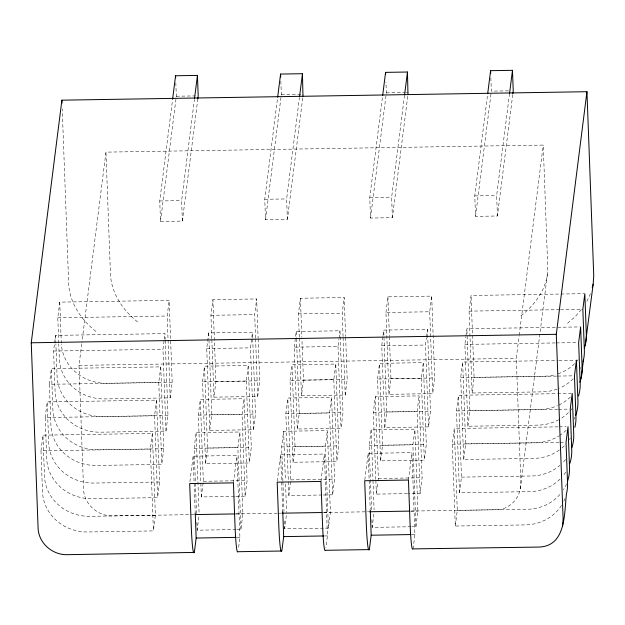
<?xml version="1.0" encoding="UTF-8"?>
<svg xmlns="http://www.w3.org/2000/svg" width="625" height="625" viewBox="0 0 625 625"><rect width="100%" height="100%" fill="white"/><g stroke="black" fill="none" stroke-linecap="round" stroke-linejoin="round"><path stroke-width="0.47" stroke-dasharray="3.12 2.34" d="M520.922 315.773C535.75 304.445 547.93 287.125 547.758 267.859L543.227 145.078L105.945 152.133L81.93 342.234M410.602 511.094L496.422 509.711C511.336 509.719 522.125 495.375 520.812 481.125L516.281 358.336L519.086 336.141M40.992 450.82L42.969 435.164L152.352 433.398L155.375 515.258L153.398 530.914L87.766 531.969A43.828 40.883 7.2 0 1 42.5 491.75L40.992 450.82L150.375 449.055L152.352 433.398M45.188 417.555L47.164 401.906L156.555 400.141L159.578 482L157.602 497.648L91.969 498.711A43.828 40.883 7.2 0 1 46.703 458.484L45.188 417.555L154.578 415.789L156.555 400.141M49.391 384.297L51.367 368.641L160.758 366.875L163.781 448.734L161.797 464.391L96.172 465.445A43.828 40.883 7.2 0 1 50.906 425.227L49.391 384.297L158.781 382.531L160.758 366.875M165.211 340.438L167.977 415.477L166 431.125L100.367 432.188A43.828 40.883 7.2 0 1 55.102 391.961L53.594 351.031L55.57 335.383L164.953 333.617L165.172 339.461M58.734 343.109L57.797 317.773L59.773 302.125L169.156 300.359L172.18 382.211L170.203 397.867L104.57 398.922A43.828 40.883 7.2 0 1 59.305 358.703L58.766 344.086M194.109 514.586L113.164 515.898C97.719 516.508 83.43 503.852 83.539 488.18L79.008 365.398L81.812 343.203M197.836 98.758L182.383 221.086L160.508 221.445L159.75 200.977L172.648 98.875M160.508 221.445L176.32 96.219L175.781 81.602M182.383 221.086L181.625 200.625L194.406 99.484M166 431.125L162.977 349.266L164.141 340.062M164.258 339.141L164.953 333.617M170.203 397.867L167.18 316.008L169.156 300.359M189.914 481.68L193.141 456.172L236.891 455.469L239.914 537.32L238.43 549.062M196.539 513.641L194.125 448.344L196.102 432.695L239.859 431.992L242.883 513.844L240.906 529.5L237.016 529.562M234.414 496.406L201.352 496.945L198.328 415.086L200.305 399.43L244.062 398.727L247.086 480.586L245.109 496.234L235.383 496.391M202.531 381.828L204.508 366.172L248.266 365.469L251.289 447.32L249.305 462.977L205.555 463.68L202.531 381.828L246.289 381.117L248.266 365.469M252.719 339.023L255.484 414.062L253.508 429.711L209.758 430.422L206.734 348.562L208.711 332.914L252.469 332.203L252.68 338.055M211.797 338.688L210.938 315.305L212.914 299.648L256.664 298.945L258.109 337.922M236.047 529.578L197.148 530.203L199.008 515.469M201.352 496.945L203.328 481.289L200.305 399.43M205.555 463.68L207.531 448.031L204.508 366.172M209.758 430.422L211.734 414.766L208.961 339.734M258.141 338.898L259.688 380.797L257.711 396.453L213.961 397.156L215.937 381.508L212.914 299.648M302.727 98.023L287.391 219.391L265.516 219.75L264.758 199.281L277.656 97.18M265.516 219.75L281.336 94.531L280.828 80.883M233.43 482.859L236.891 455.469M240.906 529.5L237.883 447.641L239.859 431.992M245.109 496.234L242.086 414.383L244.062 398.727M253.508 429.711L250.484 347.859L252.469 332.203M255.555 337.984L254.688 314.594L256.664 298.945M287.391 219.391L286.633 198.93L299.414 97.789M277.305 481.211L280.648 454.758L324.398 454.055L327.422 535.914L325.945 547.648M282.898 481.039L281.633 446.938L283.617 431.281L327.367 430.578L330.391 512.43L328.414 528.086L324.523 528.148M321.922 495L288.859 495.531L285.836 413.672L287.812 398.023L331.57 397.312L334.594 479.172L332.617 494.82L322.891 494.984M290.039 380.414L292.016 364.758L335.773 364.055L338.797 445.906L336.82 461.562L293.062 462.266L290.039 380.414L333.797 379.703L335.773 364.055M294.242 347.148L296.219 331.5L339.977 330.789L343 412.648L341.016 428.305L297.266 429.008L294.242 347.148L338 346.445L338.93 339.078M299.305 337.273L298.445 313.891L300.422 298.234L344.172 297.531L345.617 336.508M323.555 528.164L284.656 528.789L286.633 513.141M288.859 495.531L290.836 479.875L287.812 398.023M293.062 462.266L295.039 446.617L292.016 364.758M297.266 429.008L299.242 413.352L296.469 338.32M345.648 337.484L347.195 379.391L345.219 395.039L301.469 395.742L303.445 380.094L301.898 338.188M320.945 481.445L324.398 454.055M328.414 528.086L325.391 446.227L327.367 430.578M332.617 494.82L329.594 412.969L331.57 397.312M339.047 338.156L339.977 330.789M343.062 336.57L342.195 313.18L344.172 297.531M407.734 96.336L392.398 217.695L370.523 218.055L369.766 197.586L382.547 96.445M370.523 218.055L386.344 92.836L385.945 82.109M392.398 217.695L391.648 197.234L404.422 96.094M364.812 479.797L368.156 453.352L411.914 452.641L414.93 534.5L413.453 546.234A43.828 2.383 89.1 0 1 412.883 548.898M371.523 509.836L369.148 445.523L371.125 429.867L414.875 429.164L417.898 511.023L415.922 526.672L412.031 526.734M375.828 479.5L373.344 412.258L375.32 396.609L419.078 395.898L422.102 477.758L420.125 493.414L408.453 493.602M377.547 379L379.523 363.344L423.281 362.641L426.305 444.5L424.328 460.148L380.57 460.859L377.547 379L421.305 378.297L423.281 362.641M383.031 335.609L383.727 330.086L427.484 329.383L430.508 411.234L428.523 426.891L384.773 427.594L381.75 345.734L382.914 336.531M385.953 312.477L387.93 296.828L431.687 296.117L434.703 377.977L432.727 393.625L388.977 394.336L385.953 312.477L429.703 311.773L431.687 296.117M411.062 526.75L372.164 527.375L374.148 511.727M407.484 493.617L376.367 494.117L377.883 482.148M378 481.227L378.344 478.469L375.32 396.609M380.57 460.859L382.547 445.203L379.523 363.344M384.773 427.594L386.75 411.945L383.727 330.086M388.977 394.336L390.953 378.68L389.406 336.781M408.453 480.031L411.914 452.641M415.922 526.672L412.898 444.812L414.875 429.164M420.125 493.414L417.102 411.555L419.078 395.898M428.523 426.891L425.508 345.031L426.438 337.664M426.555 336.742L427.484 329.383M512.742 94.641L497.414 216L475.531 216.359L474.781 195.891L487.555 94.758M475.531 216.359L491.109 93.062M561.516 505.367A43.828 40.883 7.2 0 1 525.305 524.906L455.297 526.039L452.281 444.18L454.258 428.531L558.289 426.852M560.008 479.156A43.828 40.883 7.2 0 1 529.508 491.648L459.5 492.773L456.477 410.922L458.461 395.266L556.664 393.68M559.289 450.047A43.828 40.883 7.2 0 1 533.711 458.383L463.703 459.516L460.68 377.656L462.656 362.008L557.945 360.469M558.781 419.734A43.828 40.883 7.2 0 1 537.914 425.125L467.906 426.25L464.883 344.398L465.812 337.031M465.93 336.109L466.859 328.742L579.648 326.922M557.141 389.094A43.828 40.883 7.2 0 1 542.117 391.859L472.109 392.992L469.086 311.133L471.062 295.484L583.852 293.664M497.414 216L496.656 195.539L509.555 93.438M455.297 526.039L457.281 510.383L454.258 428.531M459.5 492.773L461.477 477.125L458.461 395.266M463.703 459.516L465.68 443.859L462.656 362.008M467.906 426.25L469.883 410.602L466.859 328.742M472.109 392.992L474.086 377.336L471.062 295.484M519.211 335.18L543.227 145.078M520.305 488.82L547.688 271.953M586.883 301.375L590.453 293.641M581.422 309.609L574.68 317.18L566.914 323.789M176.32 96.219L195.344 95.914M281.336 94.531L303.211 94.172M386.344 92.836L405.367 92.523M406.32 92.508L408.219 92.477M508.477 90.859L491.352 91.141L490.852 77.492M159.75 200.977L181.625 200.625M264.758 199.281L286.633 198.93M369.766 197.586L391.648 197.234M474.781 195.891L496.656 195.539M57.797 317.773L167.18 316.008M210.938 315.305L254.688 314.594M298.445 313.891L342.195 313.18M469.086 311.133L559.508 309.672M560.484 309.656L582.844 309.297M53.594 351.031L162.977 349.266M206.734 348.562L250.484 347.859M381.75 345.734L425.508 345.031M464.883 344.398L555.312 342.938M556.281 342.922L577.672 342.578M79.008 365.398L516.281 358.336M558.922 360.453L576.422 360.172M172.18 382.211L106.547 383.273A43.828 40.883 7.2 0 1 61.336 344.016M215.937 381.508L259.688 380.797M303.445 380.094L347.195 379.391M390.953 378.68L434.703 377.977M474.086 377.336L544.094 376.211A43.828 40.883 7.2 0 0 555.367 374.633M460.68 377.656L556.938 376.102M557.914 376.086L573.469 375.836M557.633 393.664L571.242 393.445M167.977 415.477L102.352 416.531A43.828 40.883 7.2 0 1 57.086 376.312L55.898 344.156M211.734 414.766L255.484 414.062M299.242 413.352L343 412.648M386.75 411.945L430.508 411.234M469.883 410.602L539.891 409.469A43.828 40.883 7.2 0 0 557.391 405.719M198.328 415.086L242.086 414.383M285.836 413.672L329.594 412.969M373.344 412.258L417.102 411.555M456.477 410.922L557.602 409.289M558.57 409.273L568.297 409.117M559.266 426.836L566.07 426.727M163.781 448.734L98.148 449.797A43.828 40.883 7.2 0 1 52.883 409.57L51.367 368.641M207.531 448.031L251.289 447.32M295.039 446.617L338.797 445.906M382.547 445.203L426.305 444.5M465.68 443.859L535.688 442.734A43.828 40.883 7.2 0 0 558.953 435.945M194.125 448.344L237.883 447.641M281.633 446.938L325.391 446.227M369.148 445.523L412.898 444.812M452.281 444.18L559.234 442.453M560.203 442.438L565.07 442.359M159.578 482L93.945 483.055A43.828 40.883 7.2 0 1 48.68 442.836L47.164 401.906M203.328 481.289L247.086 480.586M290.836 479.875L334.594 479.172M378.344 478.469L422.102 477.758M461.477 477.125L531.484 475.992A43.828 40.883 7.2 0 0 559.969 465.359M236.047 513.914L277 513.25M277.977 513.234L280.906 513.188M323.812 512.492L368.672 511.773M155.375 515.258L89.742 516.32A43.828 40.883 7.2 0 1 44.477 476.094L42.969 435.164M236.078 513.953L242.883 513.844M323.586 512.539L330.391 512.43M411.094 511.133L417.898 511.023M457.281 510.383L527.281 509.258A43.828 40.883 7.2 0 0 560.836 493.398M237 537.367L239.914 537.32M324.508 535.961L327.422 535.914M412.016 534.547L414.93 534.5M137.672 321.953C123.133 310.594 111.648 293.719 110.484 274.914L105.945 152.133M95.883 331.391C81.352 320.031 69.859 303.156 68.703 284.352L62.227 108.945M429.703 311.773L432.727 393.625M421.305 378.297L424.328 460.148M387.93 296.828L389.367 335.805M375.867 480.477L376.367 494.117M371.125 429.867L372.961 479.57M372.992 480.547L374.07 509.781M371.883 519.586L372.164 527.375M368.156 453.352L370.211 508.891M343.102 337.547L345.219 395.039M338 346.445L341.016 428.305M333.797 379.703L336.82 461.562M300.422 298.234L301.859 337.219M299.344 338.25L301.469 395.742M296.219 331.5L296.438 337.344M283.617 431.281L285.414 480.008M285.555 483.906L286.602 512.164M282.93 482.016L284.008 511.25M284.367 520.992L284.656 528.789M280.648 454.758L281.617 481.07M281.656 482.047L282.734 511.281M255.586 338.961L257.711 396.453M246.289 381.117L249.305 462.977M211.836 339.664L213.961 397.156M208.711 332.914L208.93 338.758M196.102 432.695L199.094 513.578M196.859 522.406L197.148 530.203M193.141 456.172L195.188 511.719M158.781 382.531L161.797 464.391M154.578 415.789L157.602 497.648M150.375 449.055L153.398 530.914M59.773 302.125L61.281 343.047M55.57 335.383L55.859 343.18M581.211 366.883A43.828 40.883 7.2 0 1 580.414 368.609M573.219 378.766A43.828 40.883 7.2 0 1 559.492 388.164M570.383 396.984A43.828 40.883 7.2 0 1 558.25 405.336M564.977 498.531A43.828 40.883 7.2 0 1 563.805 501.234M574.992 417.266A43.828 40.883 7.2 0 1 574.188 419.062M566.188 430.242A43.828 40.883 7.2 0 1 559.734 435.445M572.031 408.547A43.828 40.883 7.2 0 1 569.672 411.336M568.406 412.633A43.828 40.883 7.2 0 1 559.586 419.289M570.391 438.078A43.828 40.883 7.2 0 1 569.43 439.594M564.211 445.898A43.828 40.883 7.2 0 1 560.031 449.5M565.609 459.422A43.828 40.883 7.2 0 1 561.984 463.508M565.719 472.102A43.828 40.883 7.2 0 1 562.484 476.492M566.586 483.789A43.828 40.883 7.2 0 1 563.492 489.711M578.211 359.633A43.828 40.883 7.2 0 1 575.852 362.422M574.586 363.719A43.828 40.883 7.2 0 1 557.164 374.109"/><path stroke-width="0.94" d="M370.242 509.867L371.18 535.203L369.695 546.945A43.828 2.383 89.1 0 1 366.203 521.672L364.695 480.742L408.453 480.031L409.961 520.961A43.828 2.383 89.1 0 0 412.883 548.898L538.711 547.078C566.336 546.328 564.18 513.18 566.453 493.891A43.828 40.883 7.2 0 0 567.547 483.273L566.039 442.344L568.016 426.695L569.523 467.617A43.828 40.883 7.2 0 1 567.617 481.031M562.594 526.188L563.102 518.492L556.297 334.312L586.953 91.703L61.898 100.172L31.25 342.789L38.047 526.969C37.938 542.641 52.227 555.297 67.68 554.68L194.117 552.43M585.234 345.195L593.164 284.18L593.75 275.875L586.953 91.703M172.648 98.875L175.57 75.758L197.445 75.406L198.203 95.867L197.836 98.758M194.523 98.523L197.445 75.406M195.227 512.695L196.164 538.031L194.68 549.766A43.828 2.383 89.1 0 1 191.188 524.492L189.68 483.562L233.43 482.859L234.945 523.789A43.828 2.383 89.1 0 0 237.867 551.719L281.625 551.016M277.656 97.18L280.578 74.062L302.453 73.711L302.969 96.102M299.531 96.828L302.453 73.711M282.734 511.281L283.672 536.617L282.188 548.359A43.828 2.383 89.1 0 1 278.695 523.078L277.188 482.156L320.945 481.445L322.453 522.375A43.828 2.383 89.1 0 0 325.375 550.305L369.133 549.602M382.664 95.484L385.586 72.367L407.461 72.016L407.977 94.406M404.547 95.133L407.461 72.016M487.68 93.789L490.602 70.672L512.477 70.32L513.234 90.781L512.867 93.672M509.555 93.438L512.477 70.32M581.031 378.453L583.531 359.648M592.242 287.617L593.164 284.18M31.25 342.789L556.297 334.312M195.086 514.57L235.07 513.93M281.875 513.172L321.859 512.531M369.648 511.758L409.633 511.109M196.164 538.031L236.023 537.383M283.672 536.617L323.539 535.977M371.18 535.203L411.047 534.562M490.602 70.672L490.703 73.594M385.586 72.367L385.656 74.32M280.578 74.062L280.688 76.984M175.57 75.758L175.641 77.711M61.898 100.172L62.008 103.102M583.094 361.484A43.828 40.883 7.2 0 0 584.359 350.227L582.844 309.297L584.82 293.648L586.336 334.578A43.828 40.883 7.2 0 1 584.43 347.992M579.906 382.18A43.828 40.883 7.2 0 0 582.133 367.836L580.625 326.906L578.641 342.562L580.156 383.484A43.828 40.883 7.2 0 1 578.539 395.977M575.703 415.438A43.828 40.883 7.2 0 0 577.93 401.094L576.422 360.172L574.445 375.82L575.953 416.75A43.828 40.883 7.2 0 1 574.852 427.367M569.844 463.422A43.828 40.883 7.2 0 0 571.75 450.008L570.242 409.086L572.219 393.43L573.727 434.359A43.828 40.883 7.2 0 1 571.82 447.773"/></g></svg>
